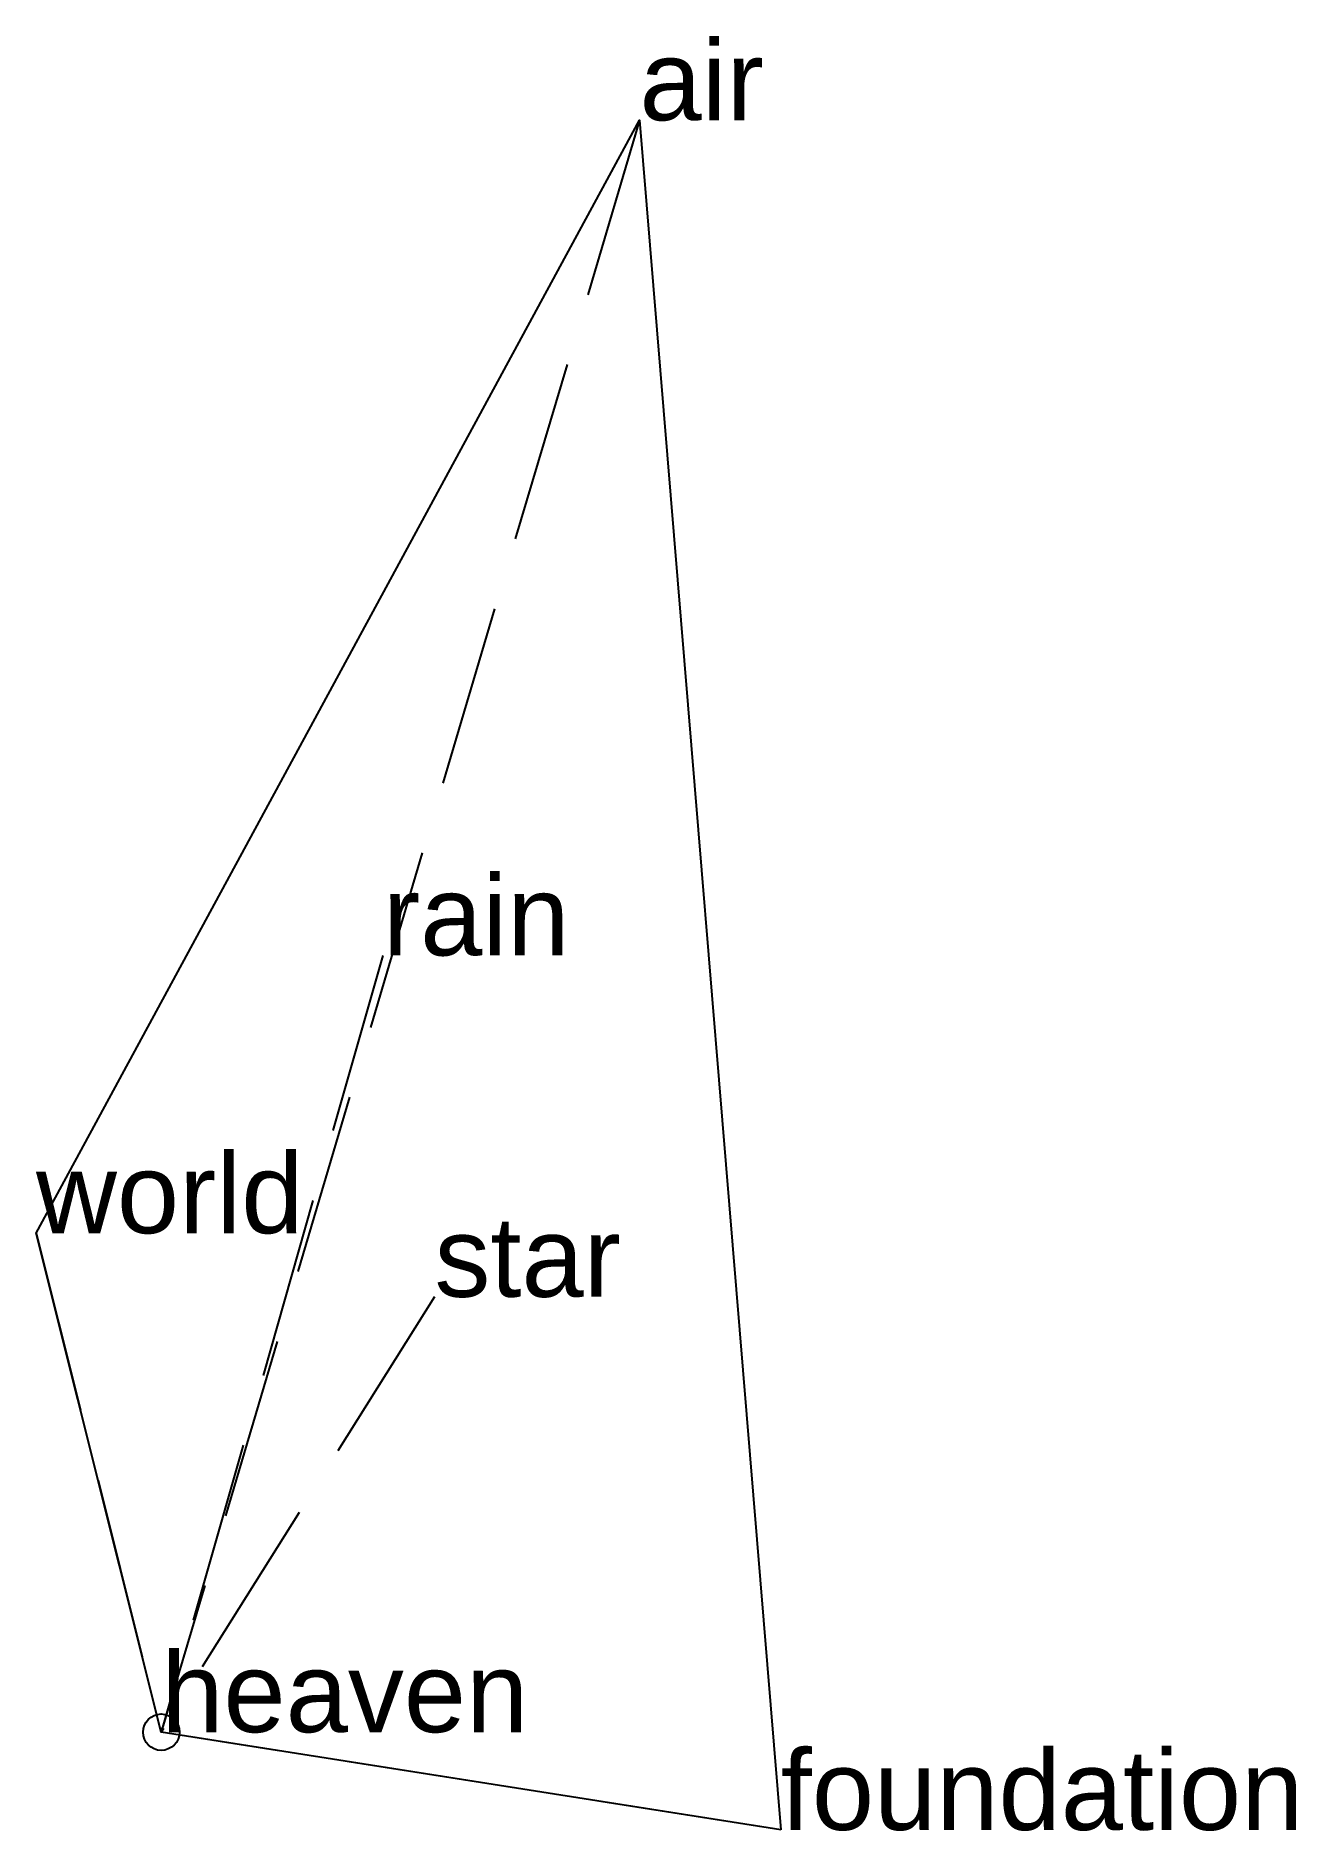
# Model space of a CAD drawing. Extents: x -0.17 to 1.56, y -0.14 to 2.33.
import ezdxf

# ---------------------------------------------------------------- set-up
doc = ezdxf.new("R2010")
doc.units = 0
doc.linetypes.add('DASHED2', pattern=[0.3, 0.25, -0.05])
doc.layers.add('TEXT', color=1, linetype='CONTINUOUS')
doc.styles.get("Standard").update_dxf_attribs({"font": 'arial.ttf'})

msp = doc.modelspace()

# ---------------------------------------------------------------- linework, layer by layer
at = {"linetype": 'DASHED2'}
for p in [(0.6568, 2.2148), (0.3044, 1.0673), (-0.1719, 0.6856), (0.3752, 0.5982), (0, 0), (0.8508, -0.1343)]:
    msp.add_line(p, (0, 0), dxfattribs=at)
msp.add_circle((0, 0), 0.025)
at = {"layer": 'OUTLINE', "linetype": 'CONTINUOUS'}
msp.add_polyline3d([(0.8508, -0.1343, 0), (0, 0, 0), (-0.1719, 0.6856, 0), (0.6568, 2.2148, 0), (0.8508, -0.1343, 0)], close=True, dxfattribs=at)

# ---------------------------------------------------------------- texts
at = {"layer": 'TEXT'}
for s, p in [('air', (0.6568, 2.2148)), ('rain', (0.3044, 1.0673)), ('world', (-0.1719, 0.6856)), ('star', (0.3752, 0.5982)), ('heaven', (0, 0)), ('foundation', (0.8508, -0.1343))]:
    msp.add_text(s, height=0.11, dxfattribs=at).set_placement(p)

doc.saveas('drawing.dxf')
